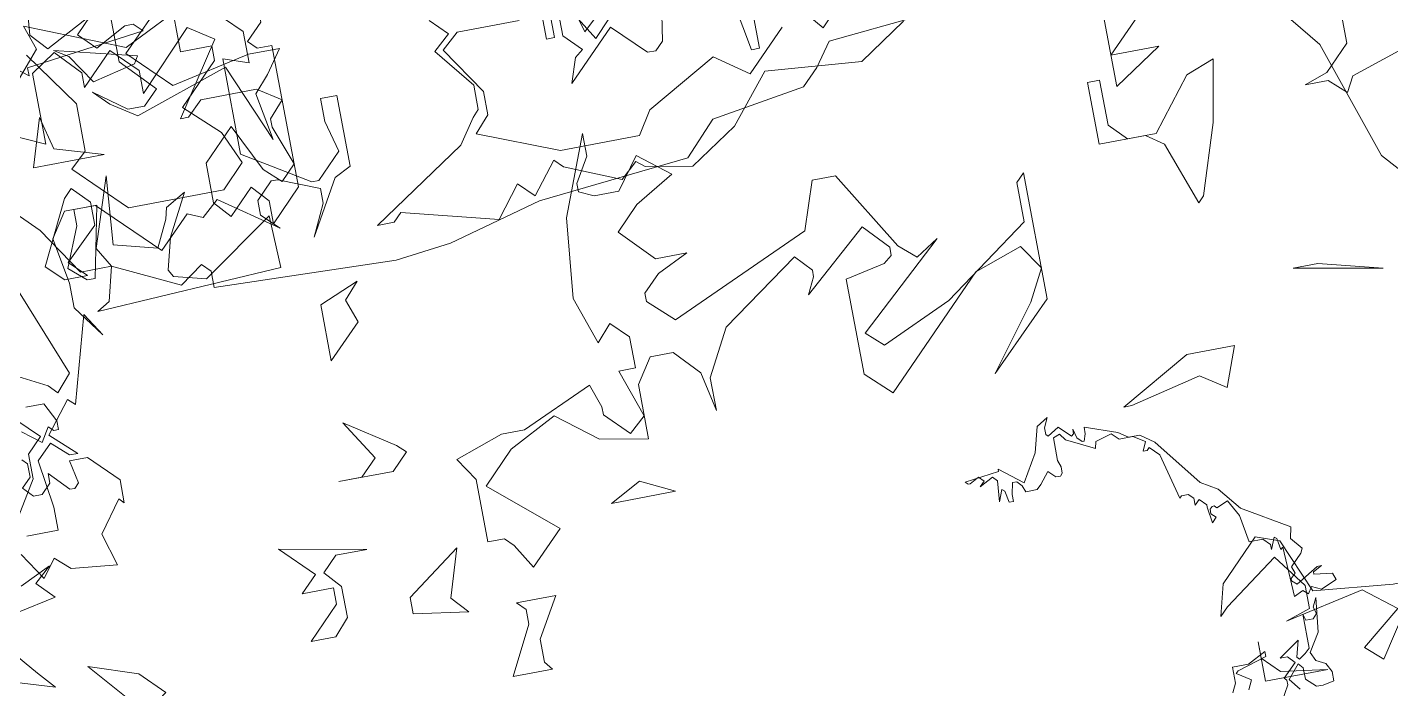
# Model space of a CAD drawing. Header units: millimetres. Extents: x 1418 to 1811, y 1796 to 1956.
# Drawn here: x 1477.406 to 1478.367, y 1879.647 to 1880.114 of the extents above; entities that cross this region are included whole.
import ezdxf

# ---------------------------------------------------------------- set-up
doc = ezdxf.new("R2010")
doc.units = ezdxf.units.MM
doc.layers.add('ARBRE', color=251, linetype='Continuous', lineweight=13)
doc.layers.add('VEGETAIS', color=3, linetype='Continuous')

# ---------------------------------------------------------------- blocks, each defined once
blk = doc.blocks.new('WMF26', base_point=(0, 0.0008))
at = {"color": 85}
for points in [[(7.3226, -0.1836), (7.3588, -0.2206), (7.4617, -0.1474), (7.7449, -0.2857), (7.8833, -0.2857), (8.0216, -0.4965), (8.1591, -0.6356)], [(12.5251, -3.7494), (12.7359, -3.9898), (12.9112, -4.5142), (13.0496, -4.688), (13.0199, -5.387), (12.7721, -5.5977), (12.6346, -5.7369), (13.1582, -5.9476), (13.2233, -7.4181), (13.0199, -7.9055), (12.9837, -8.0792), (12.6708, -8.5666), (12.6708, -8.8803), (12.4963, -8.9527), (12.5251, -8.989), (12.5251, -9.0178), (12.111, -8.8144), (12.0739, -8.8441), (12.1472, -9.3381), (12.2485, -9.4401), (12.3209, -9.4401), (11.8994, -9.9284)], [(1.4943, -3.0512), (1.771, -3.0512), (1.8434, -2.4543), (2.2221, -2.0031), (2.6807, -1.654), (2.5424, -1.3338), (2.6445, -1.2317), (2.9936, -0.8826), (3.2694, -0.7805), (4.492, -0.6718), (4.5653, -0.5689), (4.6377, -0.4965), (5.0527, -0.4314), (5.191, -0.2857), (5.8604, -0.2206), (6.2753, -0.1111), (6.5223, -0.0815), (7.3226, -0.1111), (7.3226, -0.1836), (7.3226, -0.1836)]]:
    blk.add_lwpolyline(points, dxfattribs=at)
at = {"color": 63}
for points in [[(7.7449, -0.2857), (7.796, -0.3738), (7.6955, -0.6776), (7.7211, -0.3754), (7.5325, -0.326), (7.4749, -0.4438), (7.4617, -0.4932), (7.3736, -0.5442), (7.4699, -0.3623), (7.5062, -0.2231), (7.4881, -0.1918), (7.3481, -0.1548), (7.0303, -0.3746), (7.0221, -0.1433), (7.8404, -0.1029), (7.7836, -0.1358), (7.7449, -0.2857), (7.7449, -0.2857)], [(6.5001, -0.2462), (6.5734, -0.2462), (6.1518, -0.522), (6.0777, -0.6315), (6.0489, -0.6611), (6.0489, -0.7698), (6.188, -0.9443), (6.1156, -1.0094), (6.188, -1.0827)], [(5.7006, -1.221), (5.489, -0.8711), (5.4166, -0.9443)], [(5.1762, -0.9806), (5.2058, -0.806), (5.2421, -0.7698), (5.2783, -0.7698), (5.4166, -0.9081), (5.6274, -0.6973), (5.5903, -0.806), (5.5541, -0.8348), (5.6274, -0.9081), (5.6274, -1.1189)], [(5.8019, -1.0094), (6.0777, -1.0094), (6.1518, -0.9443), (6.0127, -0.7336), (6.0127, -0.6315), (6.0777, -0.5582), (5.7295, -0.4199), (5.3804, -0.4199), (5.3145, -0.522), (5.0016, -0.6973), (4.8559, -0.5944), (4.6814, -0.7698)], [(4.6517, -0.9081), (4.5068, -0.7336), (4.2664, -0.9806)], [(4.1577, -0.6973), (4.3685, -0.5582), (4.7909, -0.5944), (4.9654, -0.3837), (5.1762, -0.2462), (5.3804, -0.2824), (5.4166, -0.3112), (5.489, -0.2462), (5.7295, -0.3474), (5.7657, -0.3837), (5.8744, -0.2462), (5.9402, -0.3112), (6.0489, -0.1729), (6.4639, -0.2824), (6.5001, -0.2462), (6.5001, -0.2462)], [(7.8791, -1.654), (7.9088, -1.3404), (7.8429, -1.2679), (7.6321, -1.3774), (7.7046, -1.3041), (7.6321, -1.2317), (7.4938, -1.3041), (7.4576, -1.3041), (7.4205, -1.2679), (7.945, -1.2029), (7.945, -1.1666), (8.2941, -1.4424)], [(10.564, -7.6939), (10.2157, -8.2546), (10.2157, -8.3632), (10.1498, -8.4291), (10.2882, -8.5666)], [(10.2157, -8.7132), (10.0766, -8.6407), (10.0403, -8.6028), (9.9745, -8.6769), (10.1498, -9.1281)], [(9.902, -10.0733), (9.7283, -9.8255), (9.7283, -9.6155), (9.8008, -9.5496), (9.5892, -9.3381), (9.1668, -9.3381), (9.0655, -9.4401), (9.1306, -9.5859), (9.2771, -9.7242), (9.1018, -9.8996), (9.1018, -9.9646), (9.2401, -9.9646), (9.2401, -10.2116)], [(3.7897, -9.0622), (4.2409, -8.9165), (4.2771, -8.8506), (4.3504, -8.9165), (4.4525, -8.9165), (4.3504, -8.9527), (4.2409, -9.0622), (4.2409, -9.1643)], [(4.874, -9.5859), (5.2602, -9.2006), (5.0486, -9.2006), (5.2602, -9.0622), (5.2602, -9.3751)], [(6.7586, -9.7242), (6.7586, -9.5134), (6.7948, -9.5134), (6.8311, -9.7242)], [(7.3843, -9.8255), (7.4938, -9.7242), (7.5597, -9.9646)], [(9.0293, -10.0733), (8.956, -10.0008), (8.956, -9.8625), (9.0655, -9.8996), (9.0655, -9.4772), (8.7823, -9.3018), (8.7519, -9.3018), (8.6432, -9.4113), (8.6794, -9.5496), (8.6794, -9.6517), (8.6069, -9.6517), (8.6069, -9.3381), (8.6794, -9.3018), (8.8185, -9.0622), (8.7519, -9.2006), (8.7519, -9.2656), (8.9272, -9.3381), (8.956, -9.3381), (9.0293, -9.2656), (9.0293, -9.2006), (8.956, -9.1281), (9.203, -9.3018), (9.2771, -9.2368), (9.3422, -9.2656), (9.4805, -9.1281), (9.7283, -9.3751), (9.8658, -9.3751), (9.9382, -9.2656), (9.902, -9.0622), (9.902, -8.9527), (9.8008, -8.8144), (9.8658, -8.9165), (9.9745, -8.5378), (10.0041, -8.5666), (10.1128, -8.4291), (10.0041, -8.327), (10.0403, -8.327), (10.1128, -8.3929), (10.1787, -8.327), (10.1498, -8.1154), (10.1498, -8.0142), (10.2882, -8.0142)], [(10.3532, -7.8034), (10.2157, -7.8684), (10.2882, -7.8034), (10.2157, -7.7301), (10.3894, -7.6939)], [(10.4989, -7.5918), (10.3532, -7.4181), (10.2882, -7.344), (10.6372, -7.4543)], [(4.8889, -6.482), (4.8707, -6.4424), (4.8304, -6.4219), (4.8098, -6.3823), (4.8098, -6.342), (4.86, -6.3321), (4.8889, -6.3321), (4.9308, -6.3716), (4.9308, -6.4219), (4.9498, -6.4424), (5, -6.3823), (4.9605, -6.3321)], [(5.2519, -6.3716), (5.233, -6.4112), (5.233, -6.482), (5.1614, -6.482), (5.0815, -6.5231), (5.0815, -6.5009), (5.2124, -6.4614), (5.2223, -6.4507), (5.1614, -6.4112), (5.182, -6.3716)], [(5.0502, -6.2918), (5.0107, -6.3609), (5.0107, -6.3823), (5.0214, -6.3922), (4.9605, -6.4507), (4.9893, -6.482), (5.0214, -6.482), (4.9308, -6.5437), (4.9498, -6.4721), (4.9391, -6.4614), (4.9103, -6.482), (4.8889, -6.5009), (4.8889, -6.6524), (4.8806, -6.6236), (4.8493, -6.6236), (4.8304, -6.6442), (4.8386, -6.6738), (4.8205, -6.7133), (4.8386, -6.5627), (4.8889, -6.482), (4.8889, -6.482)], [(5.8447, -7.6288), (5.8365, -7.619), (5.7863, -7.6503), (5.736, -7.6), (5.7253, -7.6083), (5.7253, -7.6288), (5.7146, -7.5893), (5.6941, -7.5687), (5.6858, -7.5687), (5.6751, -7.6), (5.6751, -7.6288), (5.5343, -7.5786), (5.4923, -7.5498), (5.4421, -7.5498), (5.3837, -7.5078), (5.2223, -7.2979), (5.1507, -7.2559), (5.0708, -7.1554), (4.8707, -7.0361), (4.8806, -6.9858), (4.8386, -6.9356), (4.8493, -6.9142), (4.8996, -6.864), (4.8889, -6.8343), (4.9103, -6.8138), (4.9103, -6.8031), (4.8889, -6.7841), (4.7892, -6.8451), (4.7703, -6.8451), (4.8098, -6.8245), (4.8098, -6.8138), (4.7291, -6.8031), (4.7192, -6.7742), (4.7892, -6.7446), (4.8304, -6.7635), (4.8493, -6.7339), (4.8707, -6.7528), (4.9103, -6.7339), (4.921, -6.9546), (4.9308, -6.9463), (4.9391, -6.9965), (4.9498, -7.0048), (4.9712, -6.9546), (4.9712, -6.976), (5, -7.0048), (5.0609, -7.0048), (5.0815, -7.1258), (5.121, -7.1974), (5.1712, -7.176), (5.182, -7.1867), (5.191, -7.1867), (5.2017, -7.176), (5.2017, -7.1554), (5.182, -7.1365), (5.2017, -7.1159), (5.2124, -7.1867), (5.2124, -7.1974), (5.2412, -7.2262), (5.2626, -7.2057), (5.2626, -7.2369), (5.2832, -7.2559), (5.3129, -7.2559), (5.3227, -7.2477), (5.373, -7.4494), (5.4133, -7.4889), (5.4232, -7.4782), (5.4421, -7.4782), (5.4232, -7.5185), (5.4734, -7.5498), (5.5343, -7.5498), (5.564, -7.5786), (5.6356, -7.558), (5.6438, -7.5284), (5.7649, -7.5893), (5.7863, -7.619), (5.8151, -7.6083), (5.8151, -7.5078), (5.8052, -7.4782), (5.8052, -7.4494), (5.8151, -7.4387), (5.8365, -7.4387), (5.8653, -7.4683), (5.9056, -7.4181), (5.9262, -7.3991), (5.9765, -7.3991), (5.9872, -7.428), (6.0061, -7.4494), (6.0267, -7.4494), (6.0374, -7.3991), (6.0374, -7.3679), (6.0563, -7.3679), (6.0662, -7.4181), (6.0769, -7.428), (6.0967, -7.3777), (6.0884, -7.4683), (6.1074, -7.4889), (6.1675, -7.4576), (6.1469, -7.4782), (6.1675, -7.4996), (6.2078, -7.4782), (6.2177, -7.4782), (6.2284, -7.4889), (6.0769, -7.5078), (6.0769, -7.5185), (5.9765, -7.4387), (5.9056, -7.558), (5.876, -7.6692), (5.8258, -7.7005), (5.8447, -7.6585), (5.8447, -7.6288), (5.8447, -7.6288)]]:
    blk.add_lwpolyline(points, dxfattribs=at)
at = {"color": 106}
for points in [[(7.9343, -0.3112), (7.861, -0.4858), (7.861, -0.5582), (7.7589, -0.5582), (7.8248, -0.2462), (7.861, -0.2462), (7.9343, -0.3112), (7.9343, -0.3112)], [(7.5119, -0.9081), (7.6214, -0.9806), (7.6865, -1.0464), (7.5482, -0.9443), (7.4757, -0.9443), (7.4098, -1.0094), (7.5482, -1.1551), (7.5482, -1.3955), (7.4757, -1.3297), (7.3003, -1.3955), (7.5119, -1.1848), (7.3374, -1.0094), (6.9883, -1.0827), (6.85, -1.0827), (6.9224, -0.9806), (6.9883, -0.9081), (6.9513, -0.6973), (7.097, -1.0464), (7.5119, -0.9081), (7.5119, -0.9081)], [(7.9343, -0.9806), (7.8981, -0.8348), (7.6865, -0.7698), (7.9993, -0.7698), (7.9343, -0.9806), (7.9343, -0.9806)], [(5.7006, -1.221), (5.6644, -1.221), (5.6644, -0.9081), (5.7006, -0.9081), (5.7006, -1.221), (5.7006, -1.221)], [(4.478, -6.5989), (4.6155, -6.7076), (4.9654, -6.6351), (4.8559, -6.6713), (4.8559, -6.7734), (4.9654, -6.9183), (5.2058, -6.7438), (5.2421, -6.7076), (5.2058, -6.8459), (5.0305, -7.0212), (4.9292, -6.985), (4.8271, -6.7438), (4.478, -6.7076), (4.3685, -6.7076), (4.5793, -6.3947), (4.6517, -6.4597), (4.478, -6.5989), (4.478, -6.5989)], [(5.1029, -6.5701), (5.1029, -6.4968), (5.0305, -6.4235), (4.8271, -6.3947), (5.1029, -6.3947), (5.1029, -6.5701), (5.1029, -6.5701)], [(8.2101, -7.232), (8.2101, -7.2971), (8.2463, -7.3333), (8.0726, -7.3333), (8.1739, -7.1587), (8.1739, -7.0575), (8.1451, -7.0212), (8.3196, -7.0212), (8.2101, -7.232), (8.2101, -7.232)], [(9.9201, -7.3333), (9.8189, -7.232), (9.9201, -7.1587), (10.1317, -7.4066), (9.9201, -7.3333), (9.9201, -7.3333)], [(8.6975, -7.4428), (8.4579, -7.6173), (8.5238, -7.4066), (8.4579, -7.3333), (8.6975, -7.3703), (8.6975, -7.4428), (8.6975, -7.4428)], [(9.0178, -7.4724), (9.0178, -7.5449), (9.1561, -7.5449), (9.0836, -7.6173), (9.2211, -7.7556), (8.8441, -7.6832), (8.9816, -7.6832), (9.0474, -7.6173), (8.9816, -7.5449), (8.9816, -7.4066), (9.0474, -7.3333), (9.1561, -7.3333), (9.0178, -7.4724), (9.0178, -7.4724)], [(8.2463, -7.6173), (8.3196, -7.6173), (8.3196, -7.894), (8.3855, -7.996), (8.1739, -8.0685), (8.0726, -8.0685), (7.7589, -8.2076), (7.7227, -8.1047), (7.7227, -8.0685), (7.6214, -7.9672), (7.5482, -8.0323), (7.6214, -8.2439), (7.5482, -8.2439), (7.5482, -8.3814), (7.6214, -8.4546), (7.6865, -8.3814), (7.7589, -8.5921), (7.7227, -8.942), (7.5852, -9.2911), (7.5852, -9.1899), (7.6503, -9.0804), (7.6503, -9.0441), (7.5852, -9.0145), (7.4757, -9.0145), (7.3736, -9.1528), (7.2353, -9.0441), (7.4098, -8.942), (7.5119, -8.8399), (7.3736, -8.695), (7.2353, -8.695), (7.3736, -8.6292), (7.4469, -8.5559), (7.4469, -8.5197), (7.3374, -8.4176), (6.7117, -8.695), (6.6392, -8.9058), (6.5371, -8.9058), (6.3255, -8.5559), (6.2531, -8.4909), (6.1518, -8.5559), (6.5371, -8.2076), (6.4639, -8.141), (6.1518, -8.2801), (5.7657, -8.5559), (5.7657, -8.7313), (5.7295, -8.7675), (5.7295, -8.2076), (6.0127, -7.9302), (5.8019, -8.2076), (5.7295, -8.3451), (5.8019, -8.4546), (6.0127, -8.3814), (6.4639, -7.9302), (6.5734, -8.0323), (6.5734, -8.4546), (6.3988, -8.4909), (6.3618, -8.5197), (6.3618, -8.5559), (6.4639, -8.6654), (6.7479, -8.4176), (6.7117, -8.4909), (6.7117, -8.5197), (6.7767, -8.5921), (7.1266, -8.3451), (7.2353, -8.141), (7.2353, -7.996), (7.2715, -8.1706), (7.3736, -8.2801), (7.4757, -8.2801), (7.5482, -8.1706), (7.5482, -7.9302), (7.7589, -7.9672), (7.9343, -8.1047), (8.1451, -7.996), (8.2826, -7.8577), (7.9993, -7.6173), (8.1451, -7.4724), (8.2101, -7.5811), (8.2463, -7.6173), (8.2463, -7.6173)], [(5.4528, -7.6832), (5.489, -7.6832), (5.1762, -7.8577), (4.9654, -7.8577), (5.0305, -7.6832), (5.1391, -7.7556), (5.4528, -7.6832), (5.4528, -7.6832)], [(7.6214, -7.7556), (7.4757, -7.6832), (7.7589, -7.6832), (7.6214, -7.7556), (7.6214, -7.7556)], [(10.1894, -7.8981), (10.2478, -7.8182), (10.3277, -7.9401)], [(10.1894, -8.5666), (10.1087, -8.5666), (10.0667, -8.4826), (10.0667, -8.4448), (10.0873, -8.4448), (10.1087, -8.4653), (10.1474, -8.4028), (10.2272, -8.4653)], [(10.2478, -8.3443), (10.2272, -8.3229), (10.2272, -8.2644), (10.2692, -8.2225), (10.2272, -8.1796), (10.1894, -8.1796), (10.1474, -8.2225), (10.1474, -8.2644), (10.0667, -8.1796), (10.0453, -8.1796), (10.0247, -8.2011), (10.0453, -8.3023), (9.9654, -8.3023), (9.8444, -8.1796), (9.8444, -8.0784), (9.865, -8.0998), (9.9654, -7.9615), (9.9234, -7.8182), (10.1251, -7.8396), (10.1894, -7.8981), (10.1894, -7.8981)], [(8.8078, -7.996), (8.7337, -8.0685), (8.8441, -8.2439), (8.6325, -8.1047), (8.5962, -8.0685), (8.6687, -7.996), (8.9091, -7.996), (8.8078, -7.996), (8.8078, -7.996)], [(4.6517, -8.141), (4.2664, -8.0685), (4.5431, -8.141), (4.6517, -8.141), (4.6517, -8.141)], [(5.177, -8.8292), (5.382, -8.8292), (5.382, -9.1026), (5.3293, -9.1026), (5.3293, -8.9025), (5.2561, -8.8292), (5.1293, -8.8292), (4.9506, -9.0557), (4.8255, -9.1026), (4.8773, -8.8292), (4.9769, -8.5238), (5.0033, -8.4974), (5.1029, -8.7766), (5.177, -8.8292), (5.177, -8.8292)], [(8.6687, -8.8399), (8.7337, -8.7675), (8.6975, -8.6654), (8.8441, -8.5197), (8.8441, -8.7675), (8.6687, -8.8399), (8.6687, -8.8399)], [(9.9926, -9.1528), (9.8551, -9.4294), (9.8189, -9.4665), (9.7464, -9.3932), (9.7464, -9.2911), (9.8913, -9.1528), (9.8189, -9.0804), (9.9201, -9.0804), (9.9926, -9.1528), (9.9926, -9.1528)], [(9.0474, -9.3273), (9.1561, -9.2187), (9.2211, -9.2911), (9.2211, -9.4665), (9.0836, -9.604), (8.9816, -9.3932), (8.9091, -9.3273), (8.8441, -9.3932), (8.9091, -9.5678), (8.9091, -9.604), (8.8441, -9.6773), (8.9453, -9.7423), (9.1923, -9.7423), (9.259, -9.6773), (9.2952, -9.6773), (9.0836, -9.9901), (9.1923, -10.0626), (9.4327, -9.8148), (9.4327, -9.9177), (9.5422, -10.0263), (9.6797, -9.888), (9.6797, -9.9539), (9.7826, -10.0626), (9.8913, -9.9901), (9.8913, -9.6773), (10.0296, -9.7423)], [(10.0659, -9.851), (9.8551, -10.0914), (9.8913, -10.2009), (9.469, -10.0263), (9.259, -10.1284), (9.1923, -10.1284), (9.1561, -10.0914), (9.0178, -10.2371), (9.0178, -10.2659), (8.8729, -10.0626), (8.8729, -10.0263), (8.9453, -9.9539), (8.9091, -9.9177), (8.8441, -9.9177), (8.8441, -9.2911), (8.9816, -9.1528), (8.9816, -9.2549), (9.0474, -9.3273), (9.0474, -9.3273)], [(9.6377, -9.9053), (9.7217, -10.0338), (9.7835, -10.0716), (9.4286, -9.9811), (9.4476, -9.9506), (9.6377, -9.9053), (9.6377, -9.9053)]]:
    blk.add_lwpolyline(points, dxfattribs=at)
blk = doc.blocks.new('T2_02')
at = {"xscale": 0.3499999999999943, "yscale": 0.3499999999999943, "zscale": 0.3499999999999943}
blk.add_blockref('WMF26', (-2.2399, 1.997), dxfattribs=at)

msp = doc.modelspace()

# ---------------------------------------------------------------- linework, layer by layer
at = {"layer": 'VEGETAIS'}
msp.add_spline([(1489.99335, 1881.04956), (1485.96319, 1877.90577), (1481.92266, 1879.4941), (1478.49367, 1876.48545), (1474.27249, 1881.51246), (1480.63957, 1881.51256), (1489.99335, 1881.04956)], degree=3, dxfattribs=at)

# ---------------------------------------------------------------- block references
at = {"layer": 'ARBRE', "xscale": 0.4621142716754233, "yscale": 0.4621142716754233, "zscale": 0.4621142716754233, "rotation": 190.6551472559353}
for p in [(1477.51728, 1880.84691), (1479.31605, 1880.4855), (1478.09301, 1879.5043)]:
    msp.add_blockref('T2_02', p, dxfattribs=at)

doc.saveas('drawing.dxf')
